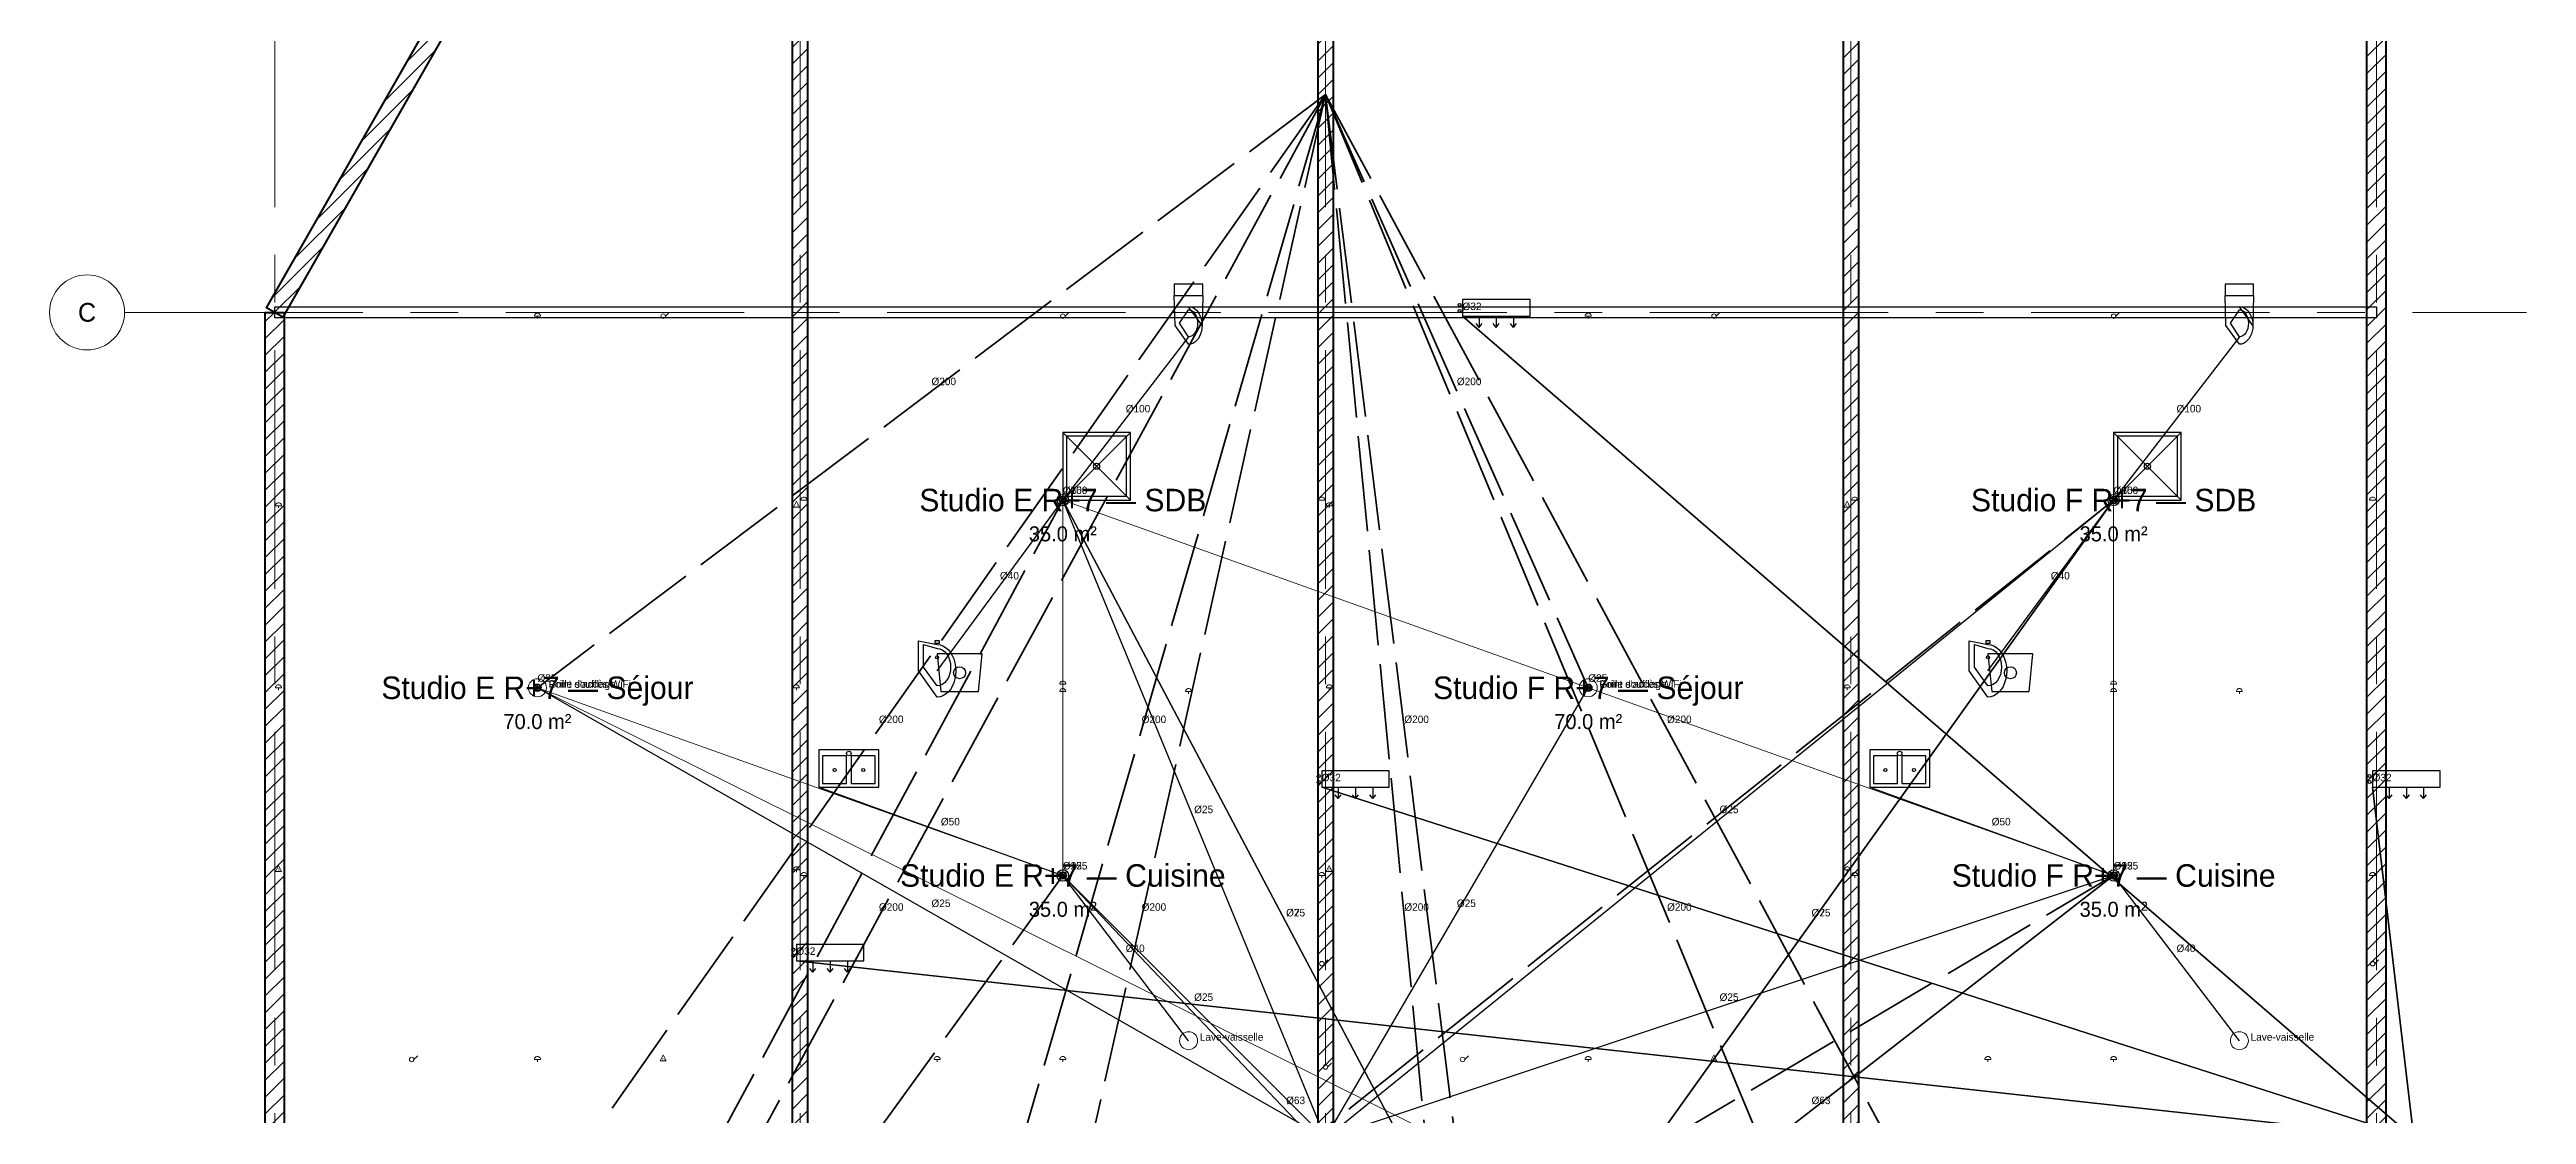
# Model space of a CAD drawing. Header units: metres. Extents: x -3 to 30, y -8 to 52.
# Drawn here: x -3 to 30, y 11.32 to 25.5 of the extents above; entities that cross this region are included whole.
import ezdxf
from ezdxf.enums import TextEntityAlignment as Align

# ---------------------------------------------------------------- set-up
doc = ezdxf.new("R2010")
doc.units = ezdxf.units.M
doc.linetypes.add('CENTER', pattern=[5.08, 3.175, -0.635, 0.635, -0.635])
doc.linetypes.add('DASHED', pattern=[1.524, 1.27, -0.254])
for name, color, linetype, lineweight in [('A-HATCH', 8, 'Continuous', 0), ('A-TEXT', 7, 'Continuous', 0), ('A-WALL', 7, 'Continuous', 50), ('A-WALL-INT', 8, 'Continuous', 25), ('E-LCCR', 4, 'Continuous', 13), ('E-LITE', 6, 'Continuous', 13), ('E-POWR', 6, 'Continuous', 18), ('F-DETECT', 1, 'Continuous', 13), ('F-SPKL', 1, 'Continuous', 25), ('M-DUCT', 2, 'DASHED', 18), ('M-EQUIP', 2, 'Continuous', 25), ('P-FIXT', 5, 'Continuous', 25), ('P-PIPE-EC', 1, 'Continuous', 18), ('P-PIPE-EF', 5, 'Continuous', 18), ('P-PIPE-EU', 3, 'Continuous', 18), ('S-GRID', 8, 'CENTER', 9)]:
    doc.layers.add(name, color=color, linetype=linetype, lineweight=lineweight)

# ---------------------------------------------------------------- blocks, each defined once
blk = doc.blocks.new('TJ_INTER')
at = {"layer": 'E-POWR'}
blk.add_line((0.03, 0), (0.08, 0.05), dxfattribs=at)
blk.add_circle((0, 0), 0.03, dxfattribs=at)
blk = doc.blocks.new('TJ_PRISE')
at = {"layer": 'E-POWR'}
for p, q in [((-0.04, 0), (0.04, 0)), ((0, 0), (0, -0.03))]:
    blk.add_line(p, q, dxfattribs=at)
blk.add_lwpolyline([(0.04, 0), (0.039, 0.01), (0.035, 0.02), (0.028, 0.028), (0.02, 0.035), (0.01, 0.039), (0, 0.04), (-0.01, 0.039), (-0.02, 0.035), (-0.028, 0.028), (-0.035, 0.02), (-0.039, 0.01), (-0.04, 0)], dxfattribs=at)
blk = doc.blocks.new('TJ_LUMINAIRE')
at = {"layer": 'E-LITE'}
for p, q in [((-0.035, -0.035), (0.035, 0.035)), ((-0.035, 0.035), (0.035, -0.035))]:
    blk.add_line(p, q, dxfattribs=at)
blk.add_circle((0, 0), 0.05, dxfattribs=at)
blk = doc.blocks.new('TJ_RJ45')
at = {"layer": 'E-LCCR'}
blk.add_lwpolyline([(0, 0.06), (-0.04, -0.02), (0.04, -0.02)], close=True, dxfattribs=at)
blk.add_text('D', height=0.03, dxfattribs=at).set_placement((-0.01, -0.01))
blk = doc.blocks.new('TJ_TV')
at = {"layer": 'E-LCCR'}
blk.add_lwpolyline([(0, 0.06), (-0.04, -0.02), (0.04, -0.02)], close=True, dxfattribs=at)
blk.add_text('TV', height=0.025, dxfattribs=at).set_placement((-0.015, -0.01))
blk = doc.blocks.new('TJ_SPLIT')
at = {"layer": 'M-EQUIP'}
for p, q in [((0.22, 0), (0.22, -0.15)), ((0.45, 0), (0.45, -0.15)), ((0.68, 0), (0.68, -0.15)), ((0.22, -0.15), (0.18, -0.1)), ((0.22, -0.15), (0.26, -0.1)), ((0.45, -0.15), (0.41, -0.1)), ((0.45, -0.15), (0.49, -0.1)), ((0.68, -0.15), (0.64, -0.1)), ((0.68, -0.15), (0.72, -0.1))]:
    blk.add_line(p, q, dxfattribs=at)
blk.add_lwpolyline([(0, 0), (0.9, 0), (0.9, 0.22), (0, 0.22)], close=True, dxfattribs=at)
for centre in [(-0.04, 0.15), (-0.04, 0.07)]:
    blk.add_circle(centre, 0.02, dxfattribs=at)
blk = doc.blocks.new('TJ_DF')
at = {"layer": 'F-DETECT'}
blk.add_circle((0, 0), 0.04, dxfattribs=at)
blk.add_text('DF', height=0.03, dxfattribs=at).set_placement((-0.02, -0.015))
blk = doc.blocks.new('TJ_SPK')
at = {"layer": 'F-SPKL'}
for p, q in [((-0.05, 0), (0.05, 0)), ((0, -0.05), (0, 0.05))]:
    blk.add_line(p, q, dxfattribs=at)
blk.add_circle((0, 0), 0.05, dxfattribs=at)
blk = doc.blocks.new('TJ_EVIER')
at = {"layer": 'P-FIXT'}
for points in [[(0, 0), (0.8, 0), (0.8, 0.5), (0, 0.5)], [(0.05, 0.05), (0.37, 0.05), (0.37, 0.42), (0.05, 0.42)], [(0.43, 0.05), (0.75, 0.05), (0.75, 0.42), (0.43, 0.42)]]:
    blk.add_lwpolyline(points, close=True, dxfattribs=at)
for centre, radius in [((0.4, 0.45), 0.03), ((0.21, 0.23), 0.02), ((0.59, 0.23), 0.02)]:
    blk.add_circle(centre, radius, dxfattribs=at)
blk = doc.blocks.new('TJ_HOTTE')
at = {"layer": 'M-EQUIP'}
blk.add_lwpolyline([(0.05, 0), (0.55, 0), (0.6, 0.5), (0, 0.5)], close=True, dxfattribs=at)
blk.add_circle((0.3, 0.25), 0.08, dxfattribs=at)
blk = doc.blocks.new('TJ_VMC')
at = {"layer": 'M-EQUIP'}
for p, q in [((-0.05, -0.05), (0.05, 0.05)), ((-0.05, 0.05), (0.05, -0.05))]:
    blk.add_line(p, q, dxfattribs=at)
blk.add_circle((0, 0), 0.075, dxfattribs=at)
blk = doc.blocks.new('TJ_DC')
at = {"layer": 'F-DETECT'}
blk.add_circle((0, 0), 0.04, dxfattribs=at)
blk.add_text('DC', height=0.03, dxfattribs=at).set_placement((-0.02, -0.015))
blk = doc.blocks.new('TJ_APPLIQUE')
at = {"layer": 'E-LITE'}
blk.add_line((-0.04, 0), (0.04, 0), dxfattribs=at)
blk.add_lwpolyline([(0.04, 0), (0.039, 0.01), (0.035, 0.02), (0.028, 0.028), (0.02, 0.035), (0.01, 0.039), (0, 0.04), (-0.01, 0.039), (-0.02, 0.035), (-0.028, 0.028), (-0.035, 0.02), (-0.039, 0.01), (-0.04, 0)], dxfattribs=at)
blk = doc.blocks.new('TJ_LAVABO')
at = {"layer": 'P-FIXT'}
for points in [[(-0.25, 0.4), (0, 0.35), (0.039, 0.346), (0.077, 0.333), (0.113, 0.312), (0.147, 0.283), (0.177, 0.247), (0.202, 0.206), (0.223, 0.159), (0.238, 0.108), (0.247, 0.055), (0.25, 0), (0.247, -0.055), (0.238, -0.108), (0.223, -0.159), (0.202, -0.206), (0.177, -0.247), (0.147, -0.283), (0.113, -0.312), (0.077, -0.333), (0.039, -0.346), (0, -0.35), (-0.25, 0), (-0.25, 0.4)], [(-0.18, 0.35), (0, 0.3), (0.035, 0.295), (0.069, 0.281), (0.1, 0.258), (0.127, 0.227), (0.15, 0.189), (0.166, 0.146), (0.177, 0.099), (0.18, 0.05), (0.177, 0.001), (0.166, -0.046), (0.15, -0.089), (0.127, -0.127), (0.1, -0.158), (0.069, -0.181), (0.035, -0.195), (0, -0.2), (-0.18, 0.05), (-0.18, 0.35)], [(-0.03, 0.37), (0.03, 0.37), (0.03, 0.4), (-0.03, 0.4)]]:
    blk.add_lwpolyline(points, close=True, dxfattribs=at)
blk.add_circle((0, 0.18), 0.02, dxfattribs=at)
blk = doc.blocks.new('TJ_DOUCHE')
at = {"layer": 'P-FIXT'}
for p, q in [((0, 0), (0.9, 0.9)), ((0.9, 0), (0, 0.9))]:
    blk.add_line(p, q, dxfattribs=at)
for points in [[(0, 0), (0.9, 0), (0.9, 0.9), (0, 0.9)], [(0.05, 0.05), (0.85, 0.05), (0.85, 0.85), (0.05, 0.85)]]:
    blk.add_lwpolyline(points, close=True, dxfattribs=at)
blk.add_circle((0.45, 0.45), 0.04, dxfattribs=at)
blk = doc.blocks.new('TJ_WC')
at = {"layer": 'P-FIXT'}
for points in [[(-0.19, 0.55), (0.19, 0.55), (0.19, 0.7), (-0.19, 0.7)], [(0, 0.4), (0.028, 0.397), (0.056, 0.388), (0.082, 0.373), (0.106, 0.352), (0.127, 0.327), (0.146, 0.297), (0.16, 0.263), (0.171, 0.227), (0.178, 0.189), (0.18, 0.15), (0.178, 0.111), (0.171, 0.073), (0.16, 0.037), (0.146, 0.003), (0.127, -0.027), (0.106, -0.052), (0.082, -0.073), (0.056, -0.088), (0.028, -0.097), (0, -0.1), (-0.18, 0.15), (-0.19, 0.55), (0.19, 0.55), (0.18, 0.15)], [(0, 0.36), (0.023, 0.357), (0.046, 0.346), (0.067, 0.33), (0.085, 0.307), (0.1, 0.28), (0.111, 0.249), (0.118, 0.215), (0.12, 0.18), (0.118, 0.145), (0.111, 0.111), (0.1, 0.08), (0.085, 0.053), (0.067, 0.03), (0.046, 0.014), (0.023, 0.003), (0, 0), (-0.12, 0.18)]]:
    blk.add_lwpolyline(points, close=True, dxfattribs=at)

msp = doc.modelspace()

# ---------------------------------------------------------------- hatches: boundary and pattern name
at = {"layer": 'A-HATCH'}
h = msp.add_hatch(dxfattribs=at)
h.set_pattern_fill('ANSI31', scale=0.05)
h.paths.add_polyline_path([(16.1085, 49.938), (0.1085, 21.938), (-0.1085, 22.062), (15.8915, 50.062), (16.1085, 49.938)])
h = msp.add_hatch(dxfattribs=at)
h.set_pattern_fill('ANSI31', scale=0.05)
h.paths.add_polyline_path([(20.9, 0), (20.9, 50), (21.1, 50), (21.1, 0), (20.9, 0)])
h = msp.add_hatch(dxfattribs=at)
h.set_pattern_fill('ANSI31', scale=0.05)
h.paths.add_polyline_path([(27.875, 0), (27.875, 50), (28.125, 50), (28.125, 0), (27.875, 0)])
h = msp.add_hatch(dxfattribs=at)
h.set_pattern_fill('ANSI31', scale=0.05)
h.paths.add_polyline_path([(13.9, 0), (13.9, 46.5), (14.1, 46.5), (14.1, 0), (13.9, 0)])
h = msp.add_hatch(dxfattribs=at)
h.set_pattern_fill('ANSI31', scale=0.05)
h.paths.add_polyline_path([(6.9, 0), (6.9, 34.25), (7.1, 34.25), (7.1, 0), (6.9, 0)])
h = msp.add_hatch(dxfattribs=at)
h.set_pattern_fill('ANSI31', scale=0.05)
h.paths.add_polyline_path([(0.125, 22), (0.125, 0), (-0.125, 0), (-0.125, 22), (0.125, 22)])

# ---------------------------------------------------------------- linework, layer by layer
at = {"layer": 'A-TEXT'}
for centre in [(3.5, 17), (3.5, 17), (17.5, 17), (17.5, 17), (12.175, 12.3), (26.175, 12.3)]:
    msp.add_circle(centre, 0.12, dxfattribs=at)
at = {"layer": 'A-WALL'}
for points in [[(16.1085, 49.938), (0.1085, 21.938), (-0.1085, 22.062), (15.8915, 50.062)], [(20.9, 0), (20.9, 50), (21.1, 50), (21.1, 0)], [(27.875, 0), (27.875, 50), (28.125, 50), (28.125, 0)], [(13.9, 0), (13.9, 46.5), (14.1, 46.5), (14.1, 0)], [(6.9, 0), (6.9, 34.25), (7.1, 34.25), (7.1, 0)], [(0.125, 22), (0.125, 0), (-0.125, 0), (-0.125, 22)]]:
    msp.add_lwpolyline(points, close=True, dxfattribs=at)
at = {"layer": 'A-WALL-INT'}
msp.add_lwpolyline([(0, 22.075), (28, 22.075), (28, 21.925), (0, 21.925)], close=True, dxfattribs=at)
at = {"layer": 'E-LCCR', "color": 4, "lineweight": 13}
for q in [(10.5, 19.5), (24.5, 19.5), (3.5, 17), (17.5, 17), (10.5, 14.5), (24.5, 14.5)]:
    msp.add_line((14, 11), q, dxfattribs=at)
at = {"layer": 'E-POWR', "color": 6, "lineweight": 18}
for q in [(10.5, 19.5), (24.5, 19.5), (3.5, 17), (17.5, 17), (10.5, 14.5), (24.5, 14.5)]:
    msp.add_line((14, 11), q, dxfattribs=at)
at = {"layer": 'F-DETECT', "color": 1, "lineweight": 13}
for p, q in [((10.5, 14.5), (10.5, 19.5)), ((10.5, 19.5), (17.5, 17)), ((24.5, 14.5), (24.5, 19.5)), ((26.6, 5.5), (3.5, 17)), ((3.5, 17), (10.5, 14.5)), ((17.5, 17), (24.5, 14.5))]:
    msp.add_line(p, q, dxfattribs=at)
at = {"layer": 'F-SPKL', "color": 1, "lineweight": 25}
for p, q in [((14, 11), (10.5, 19.5)), ((10.5, 19.5), (10.5, 19.5)), ((14, 11), (24.5, 19.5)), ((24.5, 19.5), (24.5, 19.5)), ((14, 11), (3.5, 17)), ((3.5, 17), (3.5, 17)), ((3.5, 17), (3.5, 17)), ((14, 11), (17.5, 17)), ((17.5, 17), (17.5, 17)), ((17.5, 17), (17.5, 17)), ((14, 11), (10.5, 14.5)), ((10.5, 14.5), (10.5, 14.5)), ((14, 11), (24.5, 14.5)), ((24.5, 14.5), (24.5, 14.5))]:
    msp.add_line(p, q, dxfattribs=at)
at = {"layer": 'M-DUCT', "color": 30, "lineweight": 35}
for q in [(2.1, 3), (2.1, 8), (3.5, 17), (9.1, 3), (9.1, 8), (16.1, 3), (16.1, 8), (23.1, 3), (23.1, 8), (17.5, 17)]:
    msp.add_line((14, 24.9), q, dxfattribs=at)
at = {"layer": 'M-DUCT', "color": 140, "lineweight": 35}
for p, q in [((0, 0), (10.5, 19.5)), ((0, 0), (24.5, 19.5)), ((10.5, 19.5), (10.5, 19.5)), ((24.5, 19.5), (24.5, 19.5)), ((0, 0), (10.5, 14.5)), ((0, 0), (24.5, 14.5)), ((10.5, 14.5), (10.5, 14.5)), ((24.5, 14.5), (24.5, 14.5))]:
    msp.add_line(p, q, dxfattribs=at)
at = {"layer": 'M-EQUIP', "color": 2, "lineweight": 25}
for p, q in [((28.5, 11), (15.825, 21.95)), ((15.825, 21.95), (28.5, 11)), ((28.5, 11), (13.95, 15.675)), ((13.95, 15.675), (28.5, 11)), ((28.5, 11), (27.95, 15.675)), ((27.95, 15.675), (28.5, 11)), ((28.5, 11), (6.95, 13.3625)), ((6.95, 13.3625), (28.5, 11))]:
    msp.add_line(p, q, dxfattribs=at)
at = {"layer": 'M-EQUIP', "color": 4, "lineweight": 25}
for p, q in [((15.825, 21.95), (15.825, 21.95)), ((13.95, 15.675), (13.95, 15.675)), ((27.95, 15.675), (27.95, 15.675)), ((6.95, 13.3625), (6.95, 13.3625))]:
    msp.add_line(p, q, dxfattribs=at)
at = {"layer": 'P-PIPE-EC', "color": 1, "lineweight": 25}
for p, q in [((16.45, 8.25), (10.5, 19.5)), ((10.5, 19.5), (10.5, 19.5)), ((16.45, 8.25), (24.5, 19.5)), ((24.5, 19.5), (24.5, 19.5)), ((8.825, 17.225), (8.825, 17.225)), ((22.825, 17.225), (22.825, 17.225)), ((7.25, 15.675), (7.25, 15.675)), ((21.25, 15.675), (21.25, 15.675)), ((16.45, 8.25), (10.5, 14.5)), ((16.45, 8.25), (24.5, 14.5))]:
    msp.add_line(p, q, dxfattribs=at)
at = {"layer": 'P-PIPE-EF', "color": 5, "lineweight": 25}
for p, q in [((12.175, 21.675), (12.175, 21.675)), ((26.175, 21.675), (26.175, 21.675)), ((16.45, 8.25), (10.5, 19.5)), ((10.5, 19.5), (10.5, 19.5)), ((16.45, 8.25), (24.5, 19.5)), ((24.5, 19.5), (24.5, 19.5)), ((8.825, 17.225), (8.825, 17.225)), ((22.825, 17.225), (22.825, 17.225)), ((7.25, 15.675), (7.25, 15.675)), ((21.25, 15.675), (21.25, 15.675)), ((16.45, 8.25), (10.5, 14.5)), ((16.45, 8.25), (24.5, 14.5)), ((12.175, 12.3), (12.175, 12.3)), ((26.175, 12.3), (26.175, 12.3))]:
    msp.add_line(p, q, dxfattribs=at)
at = {"layer": 'P-PIPE-EU', "color": 3, "lineweight": 25}
for p, q in [((12.175, 21.675), (10.5, 19.5)), ((26.175, 21.675), (24.5, 19.5)), ((8.825, 17.225), (10.5, 19.5)), ((10.5, 19.5), (16.45, 8.25)), ((10.5, 19.5), (10.5, 19.5)), ((24.5, 19.5), (16.45, 8.25)), ((22.825, 17.225), (24.5, 19.5)), ((24.5, 19.5), (24.5, 19.5)), ((7.25, 15.675), (10.5, 14.5)), ((21.25, 15.675), (24.5, 14.5)), ((10.5, 14.5), (16.45, 8.25)), ((12.175, 12.3), (10.5, 14.5)), ((24.5, 14.5), (16.45, 8.25)), ((26.175, 12.3), (24.5, 14.5))]:
    msp.add_line(p, q, dxfattribs=at)
at = {"layer": 'S-GRID', "linetype": 'CENTER'}
for p, q in [((0, -2), (0, 52)), ((7, -2), (7, 52)), ((14, -2), (14, 52)), ((21, -2), (21, 52)), ((28, -2), (28, 52)), ((-2, 22), (30, 22))]:
    msp.add_line(p, q, dxfattribs=at)
at = {"layer": 'S-GRID'}
msp.add_circle((-2.5, 22), 0.5, dxfattribs=at)

# ---------------------------------------------------------------- block references
at = {"layer": 'E-LCCR'}
for name, p in [('TJ_RJ45', (6.95, 19.425)), ('TJ_RJ45', (20.95, 19.425)), ('TJ_RJ45', (0.05, 14.575)), ('TJ_RJ45', (14.05, 14.575)), ('TJ_TV', (5.175, 12.05)), ('TJ_TV', (19.175, 12.05))]:
    msp.add_blockref(name, p, dxfattribs=at)
at = {"layer": 'E-LITE'}
for name, p in [('TJ_APPLIQUE', (7.05, 19.5)), ('TJ_LUMINAIRE', (10.5, 19.5)), ('TJ_APPLIQUE', (13.95, 19.5)), ('TJ_APPLIQUE', (21.05, 19.5)), ('TJ_LUMINAIRE', (24.5, 19.5)), ('TJ_APPLIQUE', (27.95, 19.5)), ('TJ_LUMINAIRE', (3.5, 17)), ('TJ_LUMINAIRE', (3.5, 17)), ('TJ_LUMINAIRE', (17.5, 17)), ('TJ_LUMINAIRE', (17.5, 17)), ('TJ_LUMINAIRE', (10.5, 14.5)), ('TJ_LUMINAIRE', (24.5, 14.5))]:
    msp.add_blockref(name, p, dxfattribs=at)
at = {"layer": 'E-POWR'}
for name, p in [('TJ_PRISE', (3.5, 21.95)), ('TJ_INTER', (5.175, 21.95)), ('TJ_INTER', (10.5, 21.95)), ('TJ_PRISE', (17.5, 21.95)), ('TJ_INTER', (19.175, 21.95)), ('TJ_INTER', (24.5, 21.95)), ('TJ_PRISE', (0.05, 19.425)), ('TJ_PRISE', (14.05, 19.425)), ('TJ_PRISE', (0.05, 17)), ('TJ_PRISE', (6.95, 17)), ('TJ_PRISE', (10.5, 17.05)), ('TJ_PRISE', (10.5, 16.95)), ('TJ_PRISE', (12.175, 16.95)), ('TJ_PRISE', (14.05, 17)), ('TJ_PRISE', (20.95, 17)), ('TJ_PRISE', (24.5, 17.05)), ('TJ_PRISE', (24.5, 16.95)), ('TJ_PRISE', (26.175, 16.95)), ('TJ_PRISE', (6.95, 14.575)), ('TJ_PRISE', (7.05, 14.5)), ('TJ_PRISE', (13.95, 14.5)), ('TJ_PRISE', (20.95, 14.575)), ('TJ_PRISE', (21.05, 14.5)), ('TJ_PRISE', (27.95, 14.5)), ('TJ_INTER', (13.95, 13.325)), ('TJ_INTER', (27.95, 13.325)), ('TJ_INTER', (1.825, 12.05)), ('TJ_PRISE', (3.5, 12.05)), ('TJ_PRISE', (8.825, 12.05)), ('TJ_PRISE', (10.5, 12.05)), ('TJ_INTER', (14, 11.95)), ('TJ_INTER', (15.825, 12.05)), ('TJ_PRISE', (17.5, 12.05)), ('TJ_PRISE', (22.825, 12.05)), ('TJ_PRISE', (24.5, 12.05))]:
    msp.add_blockref(name, p, dxfattribs=at)
at = {"layer": 'F-DETECT'}
for name, p in [('TJ_DF', (10.5, 19.5)), ('TJ_DF', (24.5, 19.5)), ('TJ_DF', (3.5, 17)), ('TJ_DF', (17.5, 17)), ('TJ_DC', (10.5, 14.5)), ('TJ_DC', (24.5, 14.5))]:
    msp.add_blockref(name, p, dxfattribs=at)
at = {"layer": 'F-SPKL'}
for p in [(10.5, 19.5), (24.5, 19.5), (3.5, 17), (3.5, 17), (17.5, 17), (17.5, 17), (10.5, 14.5), (24.5, 14.5)]:
    msp.add_blockref('TJ_SPK', p, dxfattribs=at)
at = {"layer": 'M-EQUIP'}
for name, p in [('TJ_SPLIT', (15.825, 21.95)), ('TJ_VMC', (10.5, 19.5)), ('TJ_VMC', (24.5, 19.5)), ('TJ_HOTTE', (8.825, 16.95)), ('TJ_HOTTE', (22.825, 16.95)), ('TJ_SPLIT', (13.95, 15.675)), ('TJ_SPLIT', (27.95, 15.675)), ('TJ_VMC', (10.5, 14.5)), ('TJ_VMC', (24.5, 14.5)), ('TJ_SPLIT', (6.95, 13.3625))]:
    msp.add_blockref(name, p, dxfattribs=at)
at = {"layer": 'P-FIXT'}
for name, p in [('TJ_WC', (12.175, 21.675)), ('TJ_WC', (26.175, 21.675)), ('TJ_DOUCHE', (10.5, 19.5)), ('TJ_DOUCHE', (24.5, 19.5)), ('TJ_LAVABO', (8.825, 17.225)), ('TJ_LAVABO', (22.825, 17.225)), ('TJ_EVIER', (7.25, 15.675)), ('TJ_EVIER', (21.25, 15.675))]:
    msp.add_blockref(name, p, dxfattribs=at)

# ---------------------------------------------------------------- texts
at = {"layer": 'A-TEXT'}
for s, height, p in [('Studio E R+7 — SDB', 0.3, (10.5, 19.5)), ('Studio F R+7 — SDB', 0.3, (24.5, 19.5)), ('35.0 m²', 0.2, (10.5, 19.05)), ('35.0 m²', 0.2, (24.5, 19.05)), ('Studio E R+7 — Séjour', 0.3, (3.5, 17)), ('Studio F R+7 — Séjour', 0.3, (17.5, 17)), ('70.0 m²', 0.2, (3.5, 16.55)), ('70.0 m²', 0.2, (17.5, 16.55)), ('Studio E R+7 — Cuisine', 0.3, (10.5, 14.5)), ('Studio F R+7 — Cuisine', 0.3, (24.5, 14.5)), ('35.0 m²', 0.2, (10.5, 14.05)), ('35.0 m²', 0.2, (24.5, 14.05))]:
    msp.add_text(s, height=height, dxfattribs=at).set_placement(p, align=Align.MIDDLE_CENTER)
for s, p in [('Grille soufflage', (3.65, 17)), ("Point d'accès WiFi", (3.65, 17)), ('Grille soufflage', (17.65, 17)), ("Point d'accès WiFi", (17.65, 17)), ('Lave-vaisselle', (12.325, 12.3)), ('Lave-vaisselle', (26.325, 12.3))]:
    msp.add_text(s, height=0.1, dxfattribs=at).set_placement(p)
at = {"layer": 'F-SPKL'}
for p in [(10.5, 19.58), (24.5, 19.58), (3.5, 17.08), (3.5, 17.08), (17.5, 17.08), (17.5, 17.08), (12.25, 15.33), (19.25, 15.33), (10.5, 14.58), (24.5, 14.58), (8.75, 14.08), (15.75, 14.08), (12.25, 12.83), (19.25, 12.83)]:
    msp.add_text('Ø25', height=0.1, dxfattribs=at).set_placement(p)
at = {"layer": 'M-DUCT'}
for s, p in [('Ø200', (8.75, 21.03)), ('Ø200', (15.75, 21.03)), ('Ø100', (10.5, 19.58)), ('Ø100', (24.5, 19.58)), ('Ø200', (8.05, 16.53)), ('Ø200', (11.55, 16.53)), ('Ø200', (15.05, 16.53)), ('Ø200', (18.55, 16.53)), ('Ø125', (10.5, 14.58)), ('Ø125', (24.5, 14.58)), ('Ø200', (8.05, 14.03)), ('Ø200', (11.55, 14.03)), ('Ø200', (15.05, 14.03)), ('Ø200', (18.55, 14.03))]:
    msp.add_text(s, height=0.1, dxfattribs=at).set_placement(p)
at = {"layer": 'M-EQUIP'}
for p in [(15.825, 22.03), (13.95, 15.755), (27.95, 15.755), (6.95, 13.4425)]:
    msp.add_text('Ø32', height=0.1, dxfattribs=at).set_placement(p)
at = {"layer": 'P-PIPE-EC'}
for p in [(13.475, 13.955), (20.475, 13.955)]:
    msp.add_text('Ø25', height=0.1, dxfattribs=at).set_placement(p)
at = {"layer": 'P-PIPE-EF'}
for p in [(13.475, 13.955), (20.475, 13.955)]:
    msp.add_text('Ø25', height=0.1, dxfattribs=at).set_placement(p)
at = {"layer": 'P-PIPE-EU'}
for s, p in [('Ø100', (11.3375, 20.6675)), ('Ø100', (25.3375, 20.6675)), ('Ø50', (10.5, 19.58)), ('Ø50', (24.5, 19.58)), ('Ø40', (9.6625, 18.4425)), ('Ø40', (23.6625, 18.4425)), ('Ø50', (8.875, 15.1675)), ('Ø50', (22.875, 15.1675)), ('Ø75', (13.475, 13.955)), ('Ø75', (20.475, 13.955)), ('Ø40', (11.3375, 13.48)), ('Ø40', (25.3375, 13.48)), ('Ø63', (13.475, 11.455)), ('Ø63', (20.475, 11.455))]:
    msp.add_text(s, height=0.1, dxfattribs=at).set_placement(p)
at = {"layer": 'S-GRID'}
msp.add_text('C', height=0.25, dxfattribs=at).set_placement((-2.5, 22), align=Align.MIDDLE_CENTER)

doc.saveas('drawing.dxf')
